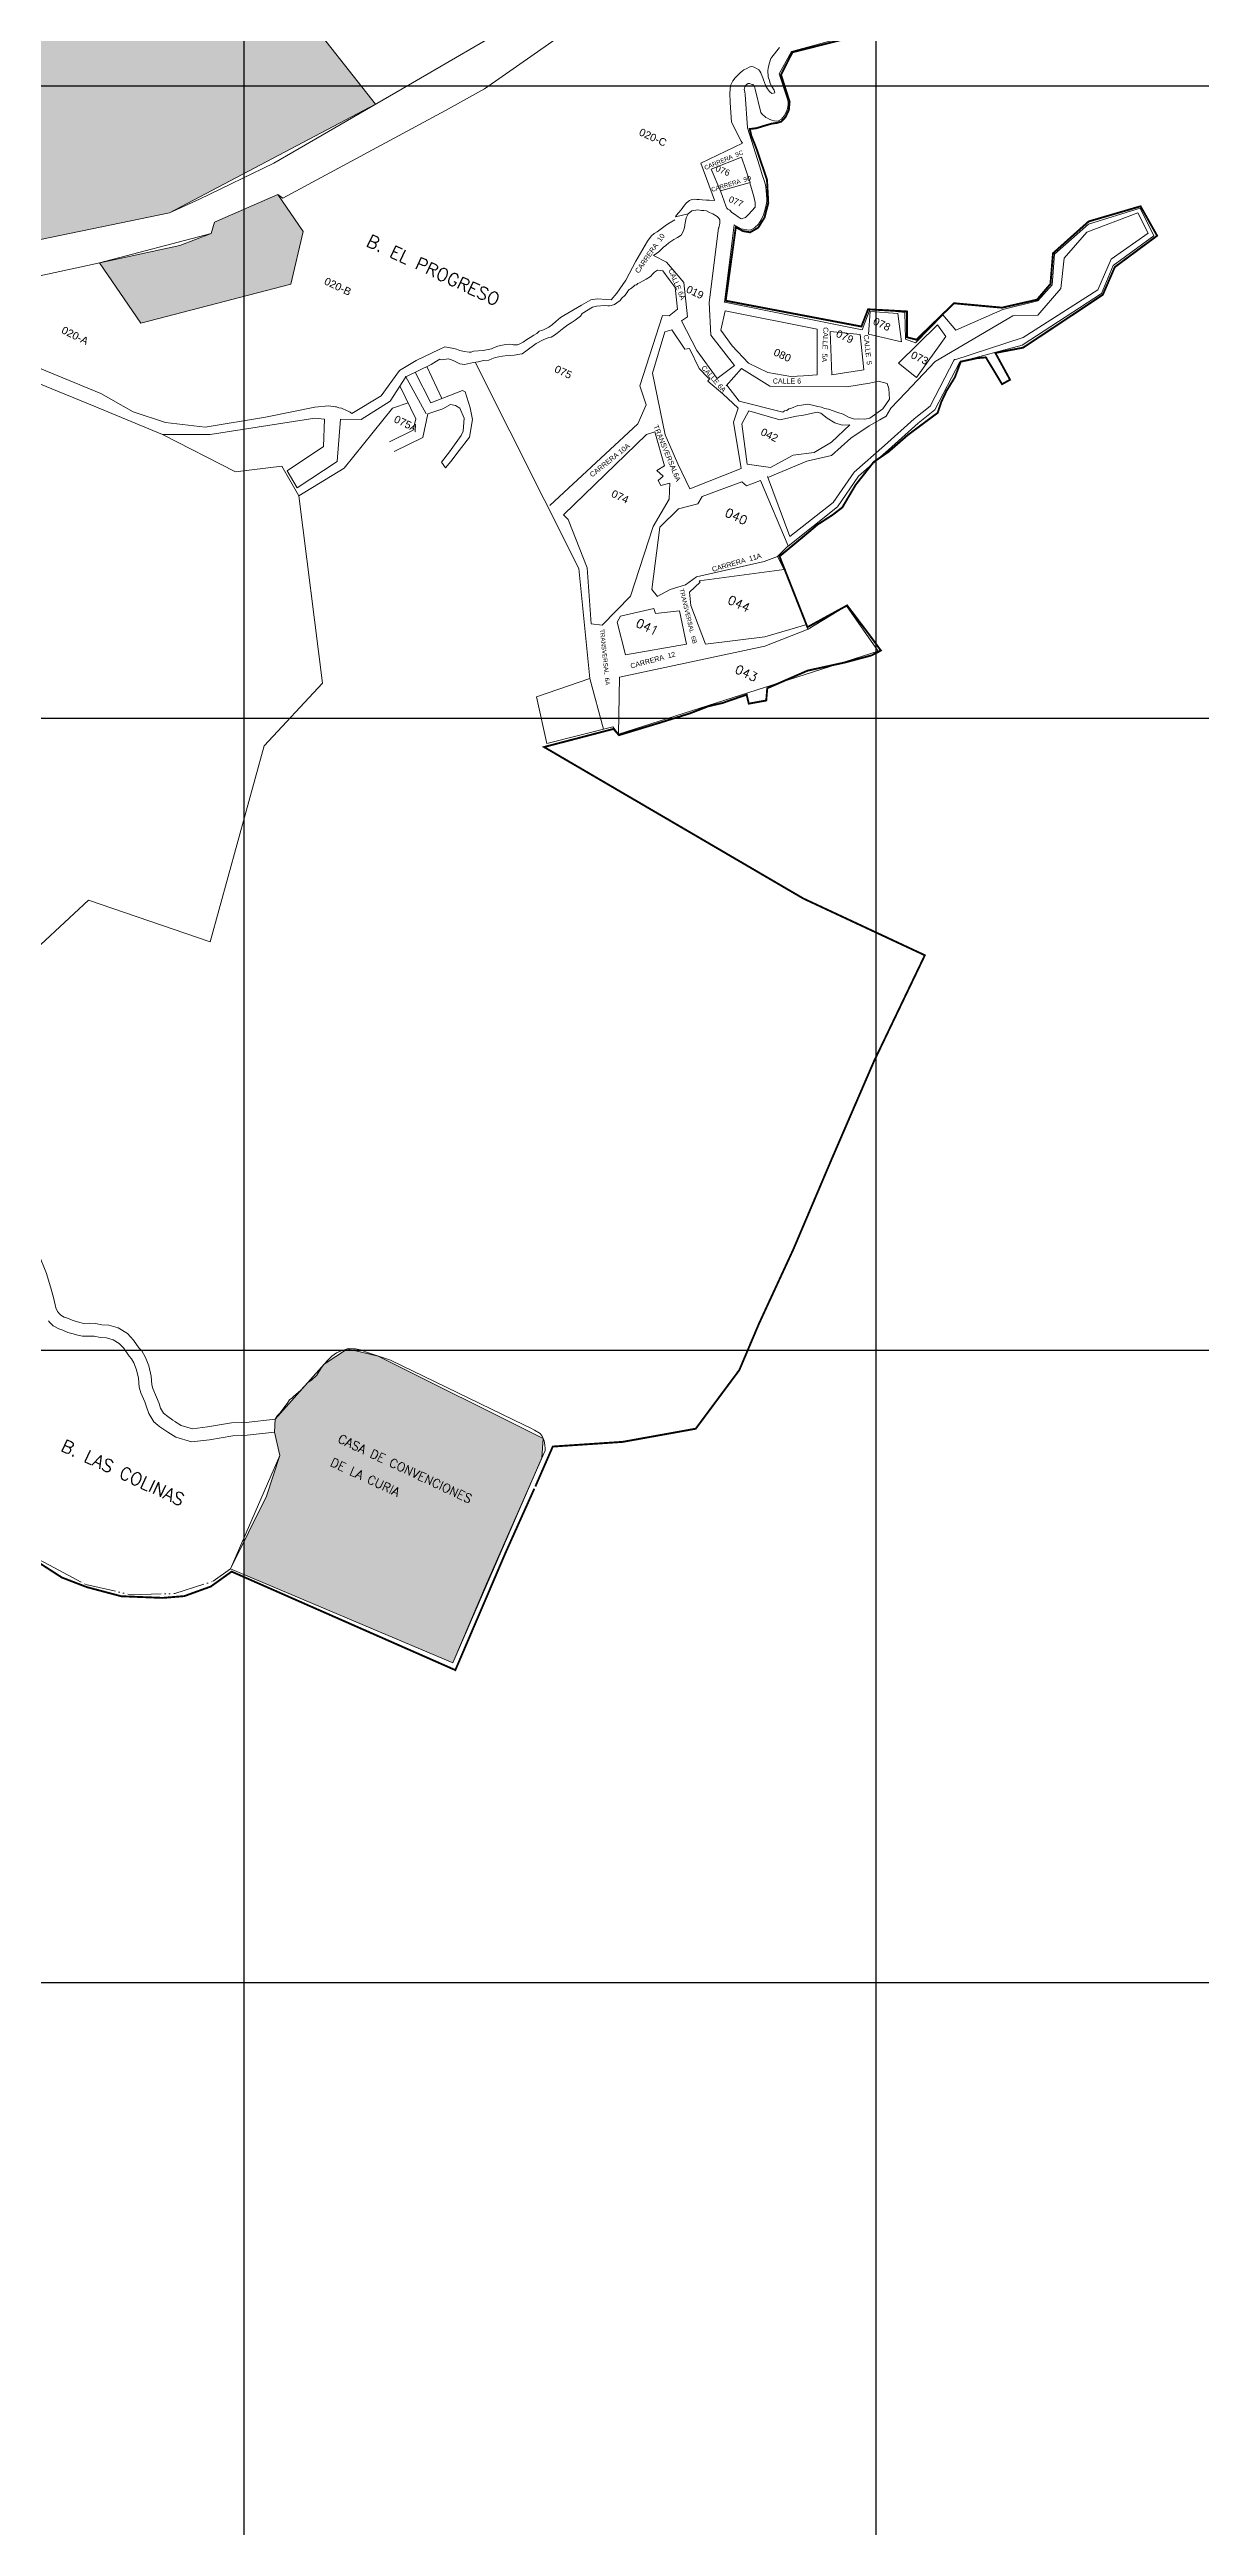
# Model space of a CAD drawing. Header units: millimetres. Extents: x 1479 to 6479, y -838 to 6662.
# Drawn here: x 4325 to 5236, y 1732 to 3691 of the extents above; entities that cross this region are included whole.
import ezdxf

# ---------------------------------------------------------------- set-up
doc = ezdxf.new("R2010")
doc.units = ezdxf.units.MM
doc.linetypes.add('ACAD_ISO05W100', pattern=[34, 24, -3, 0.5, -3, 0.5, -3])
for name, color, linetype in [('DIRECCION', 7, 'Continuous'), ('Leyenda', 7, 'Continuous'), ('Rejilla', 9, 'Continuous'), ('TEXTOBARRIOS', 7, 'Continuous'), ('TEXTOMANZANA', 7, 'Continuous'), ('TEXTOSITIOS', 7, 'Continuous')]:
    doc.layers.add(name, color=color, linetype=linetype)
for name, color, linetype, lineweight in [('Institucional', 5, 'Continuous', 20), ('MANZANAS', 254, 'Continuous', 5), ('Residencial', 6, 'Continuous', 20)]:
    doc.layers.add(name, color=color, linetype=linetype, lineweight=lineweight)
doc.styles.add('80', font='romans.shx', dxfattribs={"height": 7.04})
doc.styles.get("Standard").update_dxf_attribs({"font": 'arial.ttf'})

msp = doc.modelspace()

# ---------------------------------------------------------------- hatches: boundary and pattern name
at = {"layer": 'Leyenda', "transparency": 33554508}
h = msp.add_hatch(color=5, dxfattribs=at)
h.dxf.hatch_style = 1
h.paths.add_polyline_path([(4386.7, 3880.6), (4390.8, 3872), (4298.4, 3791.4), (4084.8, 3662.2), (4479.2, 3662.2), (4479.2, 3774.6)])
h.paths.add_polyline_path([(4523.5, 3723.8), (4479.2, 3774.6), (4479.2, 3662.2), (4571.9, 3662.2)])
h.paths.add_polyline_path([(4583.2, 3647.8), (4571.9, 3662.2), (4479.2, 3662.2), (4479.2, 3592.9)])
h.paths.add_polyline_path([(4479.2, 3662.2), (4084.8, 3662.2), (4183.6, 3509.8), (4196.8, 3504.1), (4209.7, 3518.4), (4420.2, 3561.7), (4479.2, 3592.9)])
h.paths.add_polyline_path([(4479.2, 3564.6), (4455.9, 3554.4), (4453.2, 3545.4), (4428.5, 3535.9), (4364.9, 3522.2), (4397.7, 3474.6), (4479.2, 3495.9)])
h.paths.add_polyline_path([(4526.1, 3547.1), (4506.1, 3576.4), (4479.2, 3564.6), (4479.2, 3495.9), (4516.4, 3505.5)])
h.paths.add_polyline_path([(4233.6, 3822.4), (4308.3, 3787.5), (4312.8, 3797.1), (4238.1, 3831.9)], flags=25)
h.paths.add_polyline_path([(4128.7, 3616.5), (4342.1, 3517), (4346.5, 3526.5), (4133.1, 3626)], flags=24)
h = msp.add_hatch(color=5, dxfattribs=at)
h.dxf.hatch_style = 1
h.paths.add_polyline_path([(4671.1, 2477.4), (4714.9, 2577.1), (4716, 2592.3), (4585.3, 2657.6), (4566.5, 2662.2), (4559.3, 2662.2), (4542.7, 2651.2), (4540.7, 2648.6), (4536.8, 2642.5), (4532.7, 2638.5), (4529.7, 2636.6), (4524.3, 2630.5), (4523.8, 2630.1), (4503.8, 2607.7), (4503.5, 2597.5), (4507.6, 2578.8), (4497.2, 2546.7), (4479.2, 2510.8), (4479.2, 2484.9), (4644.6, 2415)])
h.paths.add_polyline_path([(4545.8, 2569.7), (4610, 2539.8), (4614.4, 2549.3), (4550.2, 2579.2)], flags=24)
h.paths.add_polyline_path([(4551.5, 2588.5), (4672.2, 2532.2), (4676.6, 2541.7), (4555.9, 2598)], flags=24)

# ---------------------------------------------------------------- linework, layer by layer
at = {"layer": 'Institucional'}
for points in [[(4390.8, 3872), (4298.4, 3791.4), (4084.8, 3662.2), (4183.6, 3509.8), (4196.8, 3504.1), (4209.7, 3518.4), (4420.2, 3561.7), (4583.2, 3647.8), (4523.5, 3723.8)], [(4455.9, 3554.4), (4453.2, 3545.4), (4364.9, 3522.2), (4397.7, 3474.6), (4516.4, 3505.5), (4526.1, 3547.1), (4506.1, 3576.4), (4455.9, 3554.4)], [(4503.8, 2607.7), (4542.7, 2651.2), (4561.2, 2663.4), (4585.3, 2657.6), (4716, 2592.3), (4714.9, 2577.1), (4644.6, 2415), (4468.5, 2489.4), (4507.6, 2578.8), (4503.5, 2597.5), (4503.8, 2607.7)]]:
    msp.add_lwpolyline(points, dxfattribs=at)
at = {"layer": 'MANZANAS'}
for points in [[(4604.3, 3660), (4703.3, 3717.4), (4794.6, 3771.5), (4841.8, 3799), (4911, 3831.9), (4854.8, 3922.7), (4833.9, 3921.1), (4767.3, 4000.2), (4751.5, 4014.7), (4732.2, 4025.7), (4695.9, 4028), (4669.6, 4030.5), (4614.1, 4023.3), (4471.2, 3958)], [(4824.2, 3767.9), (4669.7, 3659.9), (4638.8, 3642.7)], [(4830.7, 3560.9), (4820.6, 3558.7), (4821.4, 3560.1), (4823.2, 3561.8), (4825.1, 3564.3), (4826.4, 3566), (4827.8, 3567.9), (4829.1, 3569.4), (4830.6, 3570.7), (4831.8, 3571.7), (4833.7, 3572.4), (4835.6, 3572.5), (4837.7, 3572.4), (4839.3, 3572.4), (4841.7, 3572.1), (4845.1, 3571.8), (4847.4, 3571.8), (4851.5, 3571.6), (4851.6, 3571.8), (4840.7, 3601), (4873.8, 3616.9), (4872.7, 3618.6), (4865.1, 3633.5), (4864, 3649.1), (4863.7, 3656.5), (4864.3, 3662.5), (4866.1, 3666.1), (4867.9, 3668.5), (4869.7, 3670.4), (4871.8, 3672.6), (4873.4, 3673.8), (4874.8, 3674.8), (4877.2, 3676), (4878.9, 3677), (4880.6, 3677.6), (4882.1, 3677.3), (4882.9, 3677.1), (4886.7, 3674.8), (4887.3, 3673.9), (4888.3, 3672.6), (4888.5, 3671.8), (4889.1, 3670.4), (4889.9, 3668.6), (4890.4, 3666.9), (4891.1, 3665), (4892, 3662.8), (4892.2, 3662), (4893.4, 3660), (4895.1, 3657.9), (4897, 3656.3), (4899.4, 3656.8), (4898.9, 3658.8), (4897, 3661.7), (4895.7, 3664.2), (4895, 3666.4), (4893.9, 3669.4), (4893.7, 3674.5), (4894.2, 3677.5), (4895.1, 3680.5), (4896.1, 3683.8), (4897, 3685), (4902.9, 3692.5)], [(5045.6, 3444), (5094.9, 3457.1), (5157.8, 3498.1), (5167.1, 3520.1), (5199.2, 3543.7), (5188.3, 3565.5), (5147.5, 3552.9), (5120.7, 3529.2), (5118.8, 3504.9), (5107.5, 3492.3), (5079.6, 3485.4), (5042.6, 3469), (5032.3, 3481.1), (5010.6, 3459.1), (5002.8, 3462), (5002.1, 3483), (4974.7, 3486), (4968.3, 3469.4), (4859.6, 3491.2), (4867, 3552.2), (4872.7, 3549.1), (4878.8, 3548.2), (4880.3, 3548.4), (4883.1, 3550), (4884.1, 3550.8), (4885.6, 3552), (4886.4, 3552.9), (4888.6, 3556.4), (4890.4, 3560.2), (4891.5, 3563.7), (4892.3, 3567), (4892.5, 3568.2), (4893.1, 3571), (4892.9, 3572.9), (4892.8, 3575.8), (4892.4, 3579.8), (4892, 3583.9), (4890.9, 3587.4), (4889.3, 3592), (4888.1, 3595.6), (4887.2, 3598.9), (4877.6, 3629.1), (4875.7, 3655.3), (4875.5, 3657.6), (4875.1, 3659.4), (4875.6, 3661.6), (4876.9, 3663.2), (4878.2, 3664), (4879.3, 3664.1), (4880.7, 3663.6), (4881.9, 3663.2), (4883.2, 3661.7), (4883.5, 3660.8), (4883.8, 3659.6), (4888.3, 3641.1), (4888.8, 3640.4), (4892.2, 3637.2), (4893.4, 3636.6), (4895.3, 3635.7), (4896.8, 3635), (4898.9, 3634.6), (4900.4, 3634.4), (4902.3, 3634.6), (4904.5, 3635.9), (4905.4, 3636.9), (4906.7, 3638.6), (4907.8, 3640.5), (4908.8, 3642.7), (4909.4, 3644.3), (4909.8, 3647.2), (4909.9, 3648.1), (4909.9, 3648.8), (4909.5, 3650.8), (4902.7, 3671.8), (4912.4, 3689.5), (4952.4, 3700.2)], [(4162.2, 3540.9), (4183.6, 3509.8), (4196.8, 3504.1), (4209.7, 3518.4), (4420.2, 3561.7), (4444.1, 3572.7), (4503, 3601.2), (4604.3, 3660)], [(4218.7, 3490.7), (4428.5, 3535.9), (4453.2, 3545.4), (4455.9, 3554.4), (4506.1, 3576.4), (4509.9, 3573.5), (4638.8, 3642.7)], [(4860.5, 3567.4), (4856.7, 3578.5), (4848.9, 3596.4), (4873, 3605.9), (4879.7, 3585.7), (4856.4, 3579.3)], [(4879.5, 3585.6), (4882.7, 3574.8), (4883.8, 3570), (4883.7, 3566.4), (4878.4, 3560.4), (4876.1, 3558.1), (4872.6, 3557.2), (4870.3, 3558.7), (4867.4, 3560.8), (4865.4, 3562.2), (4863.6, 3563.8), (4862.2, 3564.8), (4861.4, 3565.6), (4860.5, 3567.4)], [(4245.4, 3468.6), (4365.9, 3419), (4391.6, 3404.3), (4417.2, 3395.9), (4448.6, 3392.4), (4496.3, 3400.1), (4535.3, 3408), (4546.1, 3409.1), (4551.7, 3408.5), (4552.5, 3408.3), (4554.4, 3407.7), (4556.3, 3407.2), (4558.1, 3406.5), (4559.2, 3406), (4560.8, 3405.3), (4561.7, 3404.9), (4563.3, 3404.1), (4563.6, 3404), (4564.6, 3403.1), (4587.9, 3417), (4602.4, 3437.1), (4615.6, 3444.9), (4633.6, 3453.7), (4638.2, 3455.7), (4640.7, 3455.4), (4643.9, 3454.9), (4647.4, 3453.9), (4650, 3453), (4653.6, 3452.1), (4657.5, 3451.7), (4659, 3451.7), (4660.8, 3452.5), (4668.6, 3453), (4675.1, 3454.3), (4676.7, 3455), (4680.2, 3456.4), (4683.6, 3457.1), (4685.2, 3457.4), (4687.2, 3457.8), (4689.2, 3457.9), (4691.4, 3457.6), (4692.5, 3457.3), (4694.5, 3457.4), (4695.6, 3457.4), (4697.5, 3458.3), (4700.1, 3459.6), (4703.1, 3461.5), (4705.8, 3463.3), (4708.7, 3465), (4710.4, 3466.2), (4711.1, 3466.5), (4712.9, 3468.2), (4714.7, 3468.8), (4716.3, 3469.3), (4720.5, 3471.3), (4723.4, 3473.6), (4725.9, 3475.8), (4729.7, 3478.9), (4732.3, 3480.5), (4746.4, 3488.8), (4753.6, 3493), (4758.7, 3493.9), (4766.3, 3493.2), (4769.9, 3492.9), (4774.3, 3498.3), (4781.5, 3508.6), (4789.4, 3523.6), (4798.5, 3539.3), (4801.4, 3543.3), (4803.9, 3545.5), (4806.3, 3546.8), (4811.4, 3550.8), (4813.5, 3552.2), (4815.7, 3553.7), (4820.2, 3556.4)], [(5026.1, 3444.2), (5087.5, 3480.3), (5107.4, 3481), (5125.7, 3502), (5128.2, 3526), (5146.3, 3546.6), (5186.5, 3561.9), (5194.7, 3545.8), (5165.4, 3525.3), (5154.9, 3500.9), (5095.8, 3463.3), (5040.9, 3445.2)], [(4721.3, 3330.3), (4790.8, 3394.9), (4797.5, 3409.9), (4792.6, 3425.1), (4810.5, 3480.6), (4815.8, 3480.4), (4822.3, 3485.7), (4820.4, 3502.7), (4815.8, 3509.2), (4810.8, 3515.9), (4806.4, 3516.5), (4804, 3514.9), (4802.8, 3513.7), (4800.8, 3511.4), (4797.5, 3509.4), (4795, 3508), (4792.1, 3506.5), (4790.8, 3505.8), (4789.8, 3504.9), (4788.5, 3504.5), (4787.5, 3503.6), (4785.1, 3501.8), (4784, 3501.1), (4783.1, 3499.9), (4782.1, 3498.6), (4780.9, 3496.6), (4778, 3494), (4776.9, 3492.5), (4774.4, 3490.7), (4772.4, 3489.4), (4769.9, 3488.6), (4768.4, 3488.2), (4767.2, 3488.3), (4764.7, 3488.4), (4758.3, 3488.1), (4755.1, 3487.1), (4746.9, 3482.2), (4745.6, 3480.2), (4741.3, 3476.9), (4738.2, 3474.9), (4735.6, 3473.1), (4732.4, 3470.9), (4729.8, 3468.8), (4727, 3466.7), (4725, 3465.1), (4722.3, 3463.6), (4720.4, 3463.1), (4716, 3461.4), (4710.5, 3458.4), (4702.2, 3452.3), (4699.3, 3450.3), (4697.5, 3449.9), (4693, 3449.3), (4687.7, 3449.1), (4683.8, 3448.4), (4677.9, 3447.4), (4675.3, 3446.4), (4672.9, 3445.4), (4668.9, 3444.9), (4664.6, 3443.9), (4660.8, 3443.5), (4653.7, 3441.8), (4650, 3442.3), (4645.8, 3444.4), (4642.9, 3445.9), (4640.9, 3446.3), (4635.9, 3445.5), (4634.2, 3446.1), (4631.6, 3444.4), (4627.3, 3441.8), (4607.3, 3432.2), (4594.8, 3412.9), (4571.9, 3398.4), (4555.5, 3398.7), (4553, 3365.1), (4521.4, 3344.2), (4513.4, 3357.7), (4542.2, 3376.9), (4543, 3398.5), (4535.3, 3399.4), (4452.5, 3386.6), (4414.7, 3386.5), (4360.7, 3408.9), (4261.4, 3449.6)], [(4623.4, 3402.8), (4607, 3432.7)], [(4627, 3411.5), (4614.8, 3435.8)], [(4624, 3440.2), (4635.8, 3415)], [(4775.7, 3149.4), (4771.1, 3155.2), (4718.9, 3142.2), (4710.8, 3178.9), (4752.8, 3193.5), (4744.2, 3280.5), (4662.1, 3443.6)], [(4893.5, 3353.4), (4911.3, 3305.7), (4945.4, 3332.7), (4962, 3356.8), (4986.1, 3377.8), (5009.6, 3399), (5022.1, 3409), (5041.4, 3446.2)], [(4893.5, 3353.4), (4893.8, 3352.6), (4924.6, 3365.3), (4944.1, 3369.9), (4959.5, 3383.5), (4974, 3393.3), (4982.3, 3398), (4987.3, 3400.9), (4991.2, 3407.2), (5003, 3419.6), (5026.1, 3444.2)], [(4909.9, 3298.2), (4948.9, 3329.4), (4965.6, 3353.6), (4989.3, 3374.3), (5012.7, 3395.4), (5025.8, 3406), (5045.6, 3444)], [(4414.7, 3386.5), (4472.5, 3356.9), (4509.2, 3361.5), (4522.6, 3337.9), (4558.6, 3359.9), (4596.9, 3407.4), (4609.2, 3411.6)], [(4615.2, 3399), (4602.7, 3425.1)], [(4624.7, 3402.8), (4636.7, 3406.9), (4642.7, 3410.1), (4646.6, 3409.5), (4650, 3407.2), (4653.5, 3399.4), (4652.7, 3389.2), (4651.1, 3385.8), (4642, 3372.7), (4635.6, 3364.5), (4638.6, 3360.1), (4643, 3365.2), (4649.5, 3373.8), (4657.8, 3384.5), (4660.2, 3398.3), (4658.1, 3407.6), (4654.4, 3420.3), (4652.2, 3421.4), (4627, 3411.5)], [(4615.2, 3399), (4613.2, 3389.9), (4594.4, 3380.7)], [(4624.6, 3402.9), (4624.7, 3402.8), (4620.7, 3384.1), (4598.1, 3373.1)], [(4806.4, 3258.3), (4801.9, 3264), (4808.3, 3313.1), (4823.1, 3327.8), (4838.3, 3331.6), (4841.8, 3337.5), (4873.1, 3349.1), (4876.8, 3345.8), (4888, 3350.2), (4909.9, 3298.3), (4901.3, 3289.9), (4890.8, 3286), (4837.3, 3274), (4828.6, 3267.6), (4816.4, 3264), (4806.2, 3258.3)], [(4266.7, 2779.9), (4296.8, 2815.5), (4269.4, 2846.1), (4288.3, 2955), (4356.1, 3018.3), (4452.5, 2985.1), (4495.2, 3140.3), (4541.5, 3189.7), (4522.6, 3337.9)], [(4910.7, 3298.5), (4909.9, 3298.2)], [(4901.4, 3289.9), (4906.7, 3279.8)], [(4924.5, 3236.1), (4925.5, 3232.2)], [(4752.8, 3193.5), (4763.8, 3153.4)], [(4330.4, 2695.8), (4328.6, 2704), (4326.8, 2710.4), (4323, 2723), (4316.3, 2739.3), (4266.7, 2779.9), (4094.9, 2914.3), (4053, 2970.1), (3960.2, 3186.3)], [(4419, 2597.3), (4417.3, 2598.5), (4412.8, 2601.6), (4407.9, 2605.6), (4403.9, 2612.1), (4402.5, 2616.7), (4400.7, 2621.3), (4397.6, 2628.5), (4396.4, 2632.9), (4395.7, 2640), (4394.2, 2646.8), (4392.1, 2652.2), (4390.2, 2655.5), (4388.3, 2657.5), (4383.8, 2664), (4380.6, 2667.6), (4375.7, 2670.4), (4370.5, 2672), (4365.6, 2672.3), (4360.6, 2673.2), (4356.8, 2673.4), (4351.4, 2673.2), (4347.8, 2674), (4343, 2675.5), (4339.8, 2676.3), (4335.9, 2678.1), (4332.8, 2679), (4328.4, 2681.6), (4327.5, 2682.4), (4325.7, 2684.2), (4324.5, 2685.4)], [(4424.7, 2605.7), (4423, 2606.8), (4418.9, 2609.7), (4415.6, 2612.4), (4413.2, 2616.3), (4412.1, 2620), (4410.1, 2625.1), (4407.2, 2631.9), (4406.4, 2634.7), (4405.7, 2641.6), (4404, 2649.8), (4401.3, 2656.5), (4398.5, 2661.6), (4396.1, 2664), (4391.8, 2670.2), (4387.2, 2675.5), (4379.7, 2679.8), (4372.3, 2682), (4366.8, 2682.4), (4361.8, 2683.3), (4356.8, 2683.5), (4352.3, 2683.4), (4350.5, 2683.8), (4345.8, 2685.3), (4343.2, 2685.9), (4339.6, 2687.6), (4336.9, 2688.4), (4334.4, 2689.9), (4334.4, 2689.9), (4332.9, 2691.3), (4332.1, 2692.2), (4331.7, 2692.6), (4331.6, 2692.7), (4330.4, 2695.8)], [(4503.8, 2607.7), (4505.7, 2610.5), (4507.8, 2612.7), (4510.7, 2616.6), (4513.5, 2620.1), (4515.4, 2623), (4517.1, 2624.4), (4518.4, 2625.6), (4524.3, 2630.5), (4529.7, 2636.6), (4532.7, 2638.5), (4536.8, 2642.5), (4540.7, 2648.6), (4542.7, 2651.2), (4546, 2654.5), (4548.8, 2657.4), (4552.4, 2660), (4555.6, 2661.4), (4556.2, 2661.8), (4561.2, 2663.4), (4562.2, 2663.5), (4565, 2663.4), (4567.5, 2663.4), (4571.4, 2662.4), (4575.5, 2660.9), (4595.1, 2654.4), (4701.3, 2602.8), (4706.1, 2600.6), (4709.2, 2599), (4713.6, 2596.4), (4715.2, 2594.2), (4716.9, 2590.4), (4717.4, 2587.2), (4717.5, 2584.5), (4717.5, 2583), (4671.1, 2477.4), (4644.6, 2415)], [(4503.8, 2607.7), (4481, 2605), (4469.5, 2604.7), (4450.4, 2601.5), (4438.4, 2600), (4429.5, 2602.6), (4424.5, 2605.8)], [(4468.5, 2489.4), (4497.2, 2546.7), (4507.6, 2578.8), (4503.5, 2597.5), (4481.8, 2594.9), (4470.5, 2594.6), (4451.9, 2591.4), (4437.6, 2589.7), (4425.3, 2593.3), (4419, 2597.3)]]:
    msp.add_lwpolyline(points, dxfattribs=at)
for points in [[(4803.3, 3528), (4806, 3529.9), (4807.3, 3530.8), (4809.2, 3532.6), (4811.1, 3534.6), (4813, 3536), (4815.4, 3538.1), (4819.4, 3540.7), (4822.3, 3542.3), (4825.1, 3544.2), (4826.9, 3547.5), (4827.7, 3550.3), (4828.4, 3553.8), (4829.2, 3557.9), (4830.7, 3560.9), (4833.7, 3563.5), (4838.5, 3564.1), (4841.3, 3563.7), (4843.1, 3563.6), (4845.2, 3563.3), (4847.6, 3562.2), (4850.2, 3561.1), (4853.7, 3559), (4854.8, 3557.9), (4855.8, 3556.3), (4855.7, 3553.7), (4855, 3549.9), (4854.8, 3549.6), (4847.4, 3490.9), (4848.7, 3465), (4867.5, 3441.1), (4853.7, 3430.9), (4837.6, 3452.8), (4825.4, 3476.3), (4830.2, 3479.6), (4827.4, 3506.8), (4813.6, 3522.8)], [(4872.7, 3359.7), (4832, 3343.6), (4822.6, 3363.2), (4812.6, 3386.3), (4802.4, 3435.1), (4812.2, 3467.8), (4817.8, 3469.4), (4828, 3454), (4831.7, 3454.5), (4839.5, 3438.6), (4846.2, 3431.7), (4847.5, 3430.5), (4846.2, 3428.8), (4858.1, 3418.7), (4870.3, 3407.3), (4866.6, 3396.2)], [(4860, 3484.2), (4856.5, 3469), (4865.6, 3456.6), (4878.4, 3443), (4893.7, 3435.5), (4911.9, 3432.4), (4922.1, 3432.8), (4932.7, 3433.8), (4932.8, 3469.9)], [(4943.2, 3467.9), (4966.9, 3465.5), (4969.8, 3437.7), (4944.5, 3433.7)], [(4973.3, 3465.8), (4974.8, 3483.9), (4996.5, 3482.2), (4999.4, 3459.8)], [(4997.1, 3442.9), (5011.3, 3431.6), (5034.6, 3463.9), (5027.9, 3473.2)], [(4860.8, 3425.1), (4872.8, 3438.7), (4895.3, 3424.7), (4956.4, 3424.2), (4974.2, 3427.2), (4981.4, 3428.8), (4988.2, 3426.9), (4989.6, 3422.8), (4990, 3414.5), (4984.7, 3406.9), (4974.5, 3399.3), (4970.5, 3398.5), (4965.3, 3398.9), (4962.3, 3398.7), (4957.7, 3400.3), (4953.4, 3402.5), (4949.2, 3404), (4941.7, 3406.4), (4938.5, 3407), (4936.2, 3408.1), (4933.4, 3408.7), (4929.1, 3409.8), (4925.1, 3410.4), (4920.4, 3409.7), (4917.6, 3409.4), (4912.5, 3407.3), (4910.4, 3406.7), (4908.7, 3405.5), (4906.9, 3405.1), (4905.5, 3404.1), (4871.2, 3412.8), (4861.3, 3425.5)], [(4878.7, 3405.1), (4873.1, 3394.8), (4877.5, 3362.9), (4896, 3360.5), (4913.7, 3370.2), (4930.3, 3372.3), (4944.1, 3380.3), (4958.7, 3394.1), (4952.7, 3393.9), (4946.7, 3395.6), (4940.7, 3399.3), (4935.7, 3403.3), (4932.7, 3404.1), (4922.1, 3401.9), (4916.5, 3401.1), (4903.3, 3398.1)], [(4732, 3322.9), (4735.8, 3319.2), (4750.7, 3280.9), (4754.1, 3236.7), (4762.6, 3235.6), (4785.1, 3258.5), (4803, 3313.6), (4815.7, 3335.3), (4816.2, 3348.1), (4809, 3346.2), (4806.9, 3350.1), (4810.9, 3353.6), (4806, 3357.9), (4812, 3361.7), (4804.3, 3388.5), (4797.8, 3386.5)], [(4840.3, 3269.7), (4831.8, 3261.8), (4832.8, 3251.3), (4844.4, 3220.7), (4891.3, 3226.4), (4924.5, 3236.1), (4906.7, 3279.6), (4839.4, 3270.8)], [(4774.5, 3238), (4777.1, 3242.8), (4803.5, 3248.8), (4804.8, 3245), (4823.8, 3246.9), (4829.3, 3220.7), (4781.2, 3212.2)], [(4776.3, 3194.5), (4775.7, 3149.4), (4981.1, 3215), (4956, 3251), (4925.8, 3232.4), (4891.3, 3219.1)]]:
    msp.add_lwpolyline(points, close=True, dxfattribs=at)
at = {"layer": 'MANZANAS', "linetype": 'ACAD_ISO05W100'}
msp.add_lwpolyline([(4308.6, 2501.2), (4329.3, 2490.1), (4354.1, 2476.9), (4389.8, 2468.8), (4424.6, 2469.7), (4454.9, 2479.5), (4468.5, 2489.4)], dxfattribs=at)
at = {"layer": 'Rejilla'}
for p, q in [((4479.2, 6662.2), (4479.2, -337.8)), ((4479.2, 6662.2), (4479.2, -837.8)), ((4979.2, 6662.2), (4979.2, -337.8)), ((4979.2, 6662.2), (4979.2, -837.8)), ((1479.2, 3662.2), (5979.2, 3662.2)), ((1479.2, 3662.2), (6479.2, 3662.2)), ((1479.2, 3162.2), (5979.2, 3162.2)), ((1479.2, 3162.2), (6479.2, 3162.2)), ((1479.2, 2662.2), (5979.2, 2662.2)), ((1479.2, 2662.2), (6479.2, 2662.2)), ((1479.2, 2162.2), (5979.2, 2162.2)), ((1479.2, 2162.2), (6479.2, 2162.2))]:
    msp.add_line(p, q, dxfattribs=at)
at = {"layer": 'Residencial'}
msp.add_lwpolyline([(4295.1, 2508.2, 1.5, 1.5, 0), (4335.2, 2482.4, 1.5, 1.5, 0), (4355, 2474.8, 1.5, 1.5, 0), (4382.1, 2467.6, 1.5, 1.5, 0), (4415, 2466.3, 1.5, 1.5, 0), (4432, 2467.7, 1.5, 1.5, 0), (4453, 2475.3, 1.5, 1.5, 0), (4469.5, 2487.1, 1.5, 1.5, 0), (4646.5, 2409.2, 1.5, 1.5, 0), (4686.3, 2502.2, 1.5, 1.5, 0), (4709, 2552.7, 0.01, 0.01, 0), (4709.8, 2554.4, 1.5, 1.5, 0), (4723.6, 2586, 1.5, 1.5, 0), (4778.9, 2589.7, 1.5, 1.5, 0), (4778.9, 2589.7, 1.5, 1.5, 0), (4836.7, 2600.1, 1.5, 1.5, 0), (4871.2, 2646.5, 1.5, 1.5, 0), (4886.8, 2683.3, 1.5, 1.5, 0), (4914, 2742.1, 1.5, 1.5, 0), (4944.6, 2814.1, 1.5, 1.5, 0), (4977.6, 2890.4, 1.5, 1.5, 0), (5018, 2974.6, 1.5, 1.5, 0), (5018, 2974.6, 1.5, 1.5, 0), (4921.8, 3019.5, 1.5, 1.5, 0), (4716.7, 3139.3, 1.5, 1.5, 0), (4771.6, 3153.6, 1.5, 1.5, 0), (4776, 3148.7, 1.5, 1.5, 0), (4807, 3158.1, 1.5, 1.5, 0), (4832.4, 3166, 1.5, 1.5, 0), (4846.6, 3171.5, 1.5, 1.5, 0), (4857.8, 3174.1, 1.5, 1.5, 0), (4877, 3180.7, 1.5, 1.5, 0), (4878.7, 3173.6, 1.5, 1.5, 0), (4892.5, 3176.1, 1.5, 1.5, 0), (4893.3, 3185.8, 1.5, 1.5, 0), (4925.2, 3199.7, 1.5, 1.5, 0), (4955.3, 3206.3, 1.5, 1.5, 0), (4975.9, 3211.8, 1.5, 1.5, 0), (4983.2, 3215.6, 1.5, 1.5, 0), (4974, 3228.2, 1.5, 1.5, 0), (4956.5, 3251.3, 1.5, 1.5, 0), (4925.1, 3234.1, 1.5, 1.5, 0), (4903, 3290.1, 1.5, 1.5, 0), (4922.1, 3305.9, 1.5, 1.5, 0), (4933.1, 3315.2, 1.5, 1.5, 0), (4945, 3322.9, 1.5, 1.5, 0), (4952.7, 3328.8, 1.5, 1.5, 0), (4963.2, 3346.6, 1.5, 1.5, 0), (4977.6, 3364.8, 1.5, 1.5, 0), (4989.4, 3372.9, 1.5, 1.5, 0), (5004.3, 3385.9, 1.5, 1.5, 0), (5028.1, 3403.6, 1.5, 1.5, 0), (5030.9, 3412, 1.5, 1.5, 0), (5035.2, 3421.1, 1.5, 1.5, 0), (5041.8, 3431.8, 1.5, 1.5, 0), (5046.4, 3444.1, 1.5, 1.5, 0), (5059.4, 3446.9, 1.5, 1.5, 0), (5066.3, 3447.5, 1.5, 1.5, 0), (5079.1, 3426.3, 1.5, 1.5, 0), (5085.4, 3429.8, 1.5, 1.5, 0), (5073.8, 3451, 1.5, 1.5, 0), (5095.8, 3455.2, 1.5, 1.5, 0), (5126.9, 3475.8, 1.5, 1.5, 0), (5158.8, 3497, 1.5, 1.5, 0), (5168.3, 3518.9, 1.5, 1.5, 0), (5201.8, 3543.7, 1.5, 1.5, 0), (5188.7, 3567, 1.5, 1.5, 0), (5147.6, 3555, 1.5, 1.5, 0), (5119.4, 3529.8, 1.5, 1.5, 0), (5117.4, 3505.6, 1.5, 1.5, 0), (5106.7, 3493.1, 1.5, 1.5, 0), (5079, 3486.8, 1.5, 1.5, 0), (5041.1, 3490.3, 1.5, 1.5, 0), (5011.3, 3461.5, 1.5, 1.5, 0), (5003.8, 3463.4, 1.5, 1.5, 0), (5003.9, 3483.8, 1.5, 1.5, 0), (4973.1, 3485.5, 1.5, 1.5, 0), (4967.8, 3471.9, 1.5, 1.5, 0), (4860.4, 3492.3, 1.5, 1.5, 0), (4868.4, 3550.4, 1.5, 1.5, 0), (4874.1, 3547.4, 1.5, 1.5, 0), (4879.7, 3546.4, 1.5, 1.5, 0), (4886.2, 3550.1, 1.5, 1.5, 0), (4891.2, 3558.2, 1.5, 1.5, 0), (4894.1, 3569.6, 1.5, 1.5, 0), (4893.1, 3588, 1.5, 1.5, 0), (4884.5, 3613.3, 1.5, 1.5, 0), (4880.6, 3623.1, 1.5, 1.5, 0), (4879.5, 3628.1, 1.5, 1.5, 0), (4879.5, 3628.1, 1.5, 1.5, 0), (4879.5, 3628.1, 1.5, 1.5, 0), (4879.5, 3628.1, 1.5, 1.5, 0), (4879.5, 3628.1, 1.5, 1.5, 0), (4885, 3628.8, 1.5, 1.5, 0), (4889.4, 3630.2, 1.5, 1.5, 0), (4889.4, 3630.2, 1.5, 1.5, 0), (4896.9, 3632.4, 1.5, 1.5, 0), (4896.9, 3632.4, 1.5, 1.5, 0), (4896.9, 3632.4, 1.5, 1.5, 0), (4900.8, 3632.9, 1.5, 1.5, 0), (4900.8, 3632.9, 1.5, 1.5, 0), (4904.5, 3634, 1.5, 1.5, 0), (4907.8, 3637.6, 1.5, 1.5, 0), (4910.4, 3643.2, 1.5, 1.5, 0), (4911, 3649.7, 1.5, 1.5, 0), (4908.9, 3656.2, 1.5, 1.5, 0), (4904.2, 3671, 1.5, 1.5, 0), (4913.2, 3688.8, 1.5, 1.5, 0), (4953.1, 3698.9, 1.5, 1.5, 0)], format="xyseb", dxfattribs=at)

# ---------------------------------------------------------------- texts
at = {"layer": 'DIRECCION', "attachment_point": 1}
for s, insert, char_height, width, rotation in [('CARRERA  9C', (4843, 3598.9), 3.5, 43.111, 22.5677), ('CARRERA  9D}', (4848.6, 3581.7), 3.5, 43.111, 17.2028), ('CARRERA  10}', (4788.3, 3515.9), 4, 42.837, 55.1215), ('CALLE 6A}', (4818.7, 3518.1), 4, 33.637, 292.5328), ('CALLE  5A}', (4941.7, 3471.3), 4, 41.753, 267.7314), ('CALLE  5', (4973.5, 3465.6), 4, 41.753, 276.4582), ('CALLE 6A', (4843.8, 3441.6), 4, 51.03, 311.6569), ('CALLE 6}', (4897.7, 3430.8), 4, 51.03, 359.9592), ('TRANSVERSAL6A', (4806.8, 3394.6), 4, 54.134, 292.4518), ('CARRERA 10A}', (4752.3, 3355.6), 4, 43.328, 38.701), ('CARRERA  11A}', (4849.1, 3281.6), 4, 46.5, 16.0824), ('TRANSVERSAL  6B', (4827.2, 3264.9), 3.5, 56.871, 283.664), ('TRANSVERSAL  6A}', (4764.3, 3232.7), 3.5, 56.871, 275.8648), ('CARRERA  12}', (4784.6, 3205.2), 4, 47.283, 15.3484)]:
    msp.add_mtext(s, dxfattribs=dict(at, insert=insert, char_height=char_height, width=width, rotation=rotation))
at = {"layer": 'TEXTOBARRIOS', "style": '80'}
for s, p in [('B. EL PROGRESO', (4575.3, 3536)), ('B. LAS COLINAS', (4333.6, 2583.1))]:
    msp.add_text(s, height=10, rotation=335, dxfattribs=at).set_placement(p)
at = {"layer": 'TEXTOMANZANA', "style": '80'}
for s, p in [('040', (4859.1, 3322.3)), ('044', (4861.3, 3253.2)), ('041', (4788.6, 3234.9)), ('043', (4867.1, 3198.3))]:
    msp.add_text(s, height=7.05, rotation=335, dxfattribs=at).set_placement(p)
at = {"layer": 'TEXTOMANZANA', "attachment_point": 1}
for s, insert, char_height, width, rotation in [('020-C}', (4793.7, 3629), 6, 59.336, 335.4309), (' 076}', (4851.9, 3600.5), 5, 50.745, 337.37), (' 077}', (4862.4, 3576.1), 5, 50.745, 337), ('020-B}', (4544.7, 3511.1), 6, 68.651, 334.5707), (' 019}', (4829, 3505.7), 6, 41.758, 334.7129), ('020-A}', (4336.9, 3472.4), 6, 87.611, 333.7236), (' 079}', (4947.5, 3470.6), 6, 59.747, 335), ('078}', (4978.9, 3479.4), 6, 59.747, 335), (' 080}', (4898.1, 3455.9), 6, 49.049, 335.1629), ('073}', (5008.9, 3452.7), 6, 59.747, 335), (' 075}', (4724.7, 3442.6), 6, 34.061, 335), ('075A}', (4599.9, 3402), 6, 42.841, 334.4043), (' 042}', (4888, 3392.9), 6, 32.275, 333.8885), (' 074}', (4769.7, 3344), 6, 34.061, 335)]:
    msp.add_mtext(s, dxfattribs=dict(at, insert=insert, char_height=char_height, width=width, rotation=rotation))
at = {"layer": 'TEXTOSITIOS', "style": '80'}
for s, p in [('CASA DE CONVENCIONES', (4552.9, 2589.7)), ('DE LA CURIA', (4546.9, 2571.1))]:
    msp.add_text(s, height=7, rotation=335, dxfattribs=at).set_placement(p)

doc.saveas('drawing.dxf')
